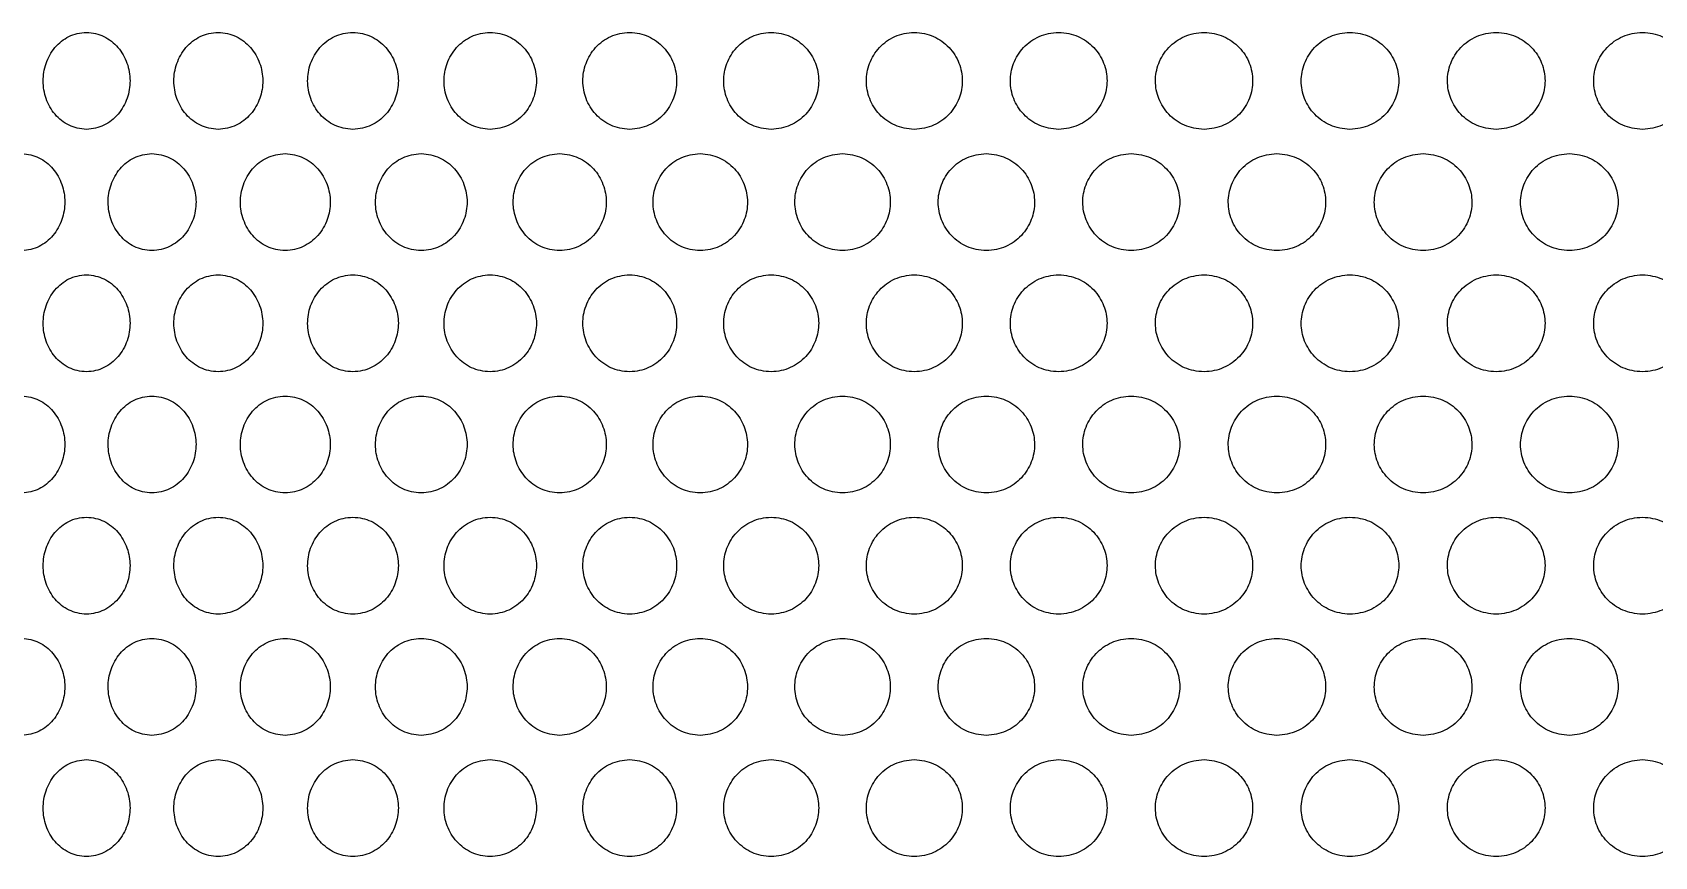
# Model space of a CAD drawing. Header units: millimetres. Extents: x 750 to 8479, y 2174 to 4333.
# Drawn here: x 1159 to 1292.8, y 2815.1 to 2883.1 of the extents above; entities that cross this region are included whole.
import ezdxf

# ---------------------------------------------------------------- set-up
doc = ezdxf.new("R2010")
doc.units = ezdxf.units.MM
doc.header["$LTSCALE"] = 153.67
doc.layers.add('02___PRT_ALL_AXES', color=7, linetype='CONTINUOUS')

msp = doc.modelspace()

# ---------------------------------------------------------------- linework, layer by layer
at = {"layer": '02___PRT_ALL_AXES', "color": 0, "linetype": 'Continuous'}
for points in [[(1163.46178, 2875.06591), (1162.93247, 2875.08775), (1161.98778, 2875.29974), (1160.80363, 2876.24269), (1160.06016, 2877.58256), (1159.81566, 2879.04925), (1160.05029, 2880.52312), (1160.79221, 2881.87762), (1161.98246, 2882.83075), (1162.93034, 2883.04428), (1163.46178, 2883.06591)], [(1163.46178, 2883.06591), (1163.99109, 2883.04407), (1164.93948, 2882.83209), (1166.13554, 2881.88914), (1166.89009, 2880.54927), (1167.13879, 2879.08257), (1166.90012, 2877.60871), (1166.14709, 2876.25421), (1164.94482, 2875.30107), (1163.99322, 2875.08754), (1163.46178, 2875.06591)], [(1174.32986, 2875.06591), (1173.78809, 2875.08775), (1172.82093, 2875.29974), (1171.6082, 2876.24269), (1170.84657, 2877.58256), (1170.59606, 2879.04925), (1170.83646, 2880.52312), (1171.59651, 2881.87762), (1172.81549, 2882.83075), (1173.78591, 2883.04428), (1174.32986, 2883.06591)], [(1174.32986, 2883.06591), (1174.87162, 2883.04407), (1175.84212, 2882.83209), (1177.06563, 2881.88914), (1177.83728, 2880.54927), (1178.09159, 2879.08257), (1177.84754, 2877.60871), (1177.07745, 2876.25421), (1175.84759, 2875.30107), (1174.8738, 2875.08754), (1174.32986, 2875.06591)], [(1185.438, 2875.06591), (1184.88503, 2875.08775), (1183.89767, 2875.29974), (1182.65918, 2876.24269), (1181.88116, 2877.58256), (1181.62523, 2879.04925), (1181.87083, 2880.52312), (1182.64723, 2881.87762), (1183.89211, 2882.83075), (1184.8828, 2883.04428), (1185.438, 2883.06591)], [(1185.438, 2883.06591), (1185.99096, 2883.04407), (1186.98131, 2882.83209), (1188.22941, 2881.88914), (1189.01637, 2880.54927), (1189.27569, 2879.08257), (1189.02683, 2877.60871), (1188.24147, 2876.25421), (1186.98688, 2875.30107), (1185.99319, 2875.08754), (1185.438, 2875.06591)], [(1196.76033, 2875.06591), (1196.19745, 2875.08775), (1195.19219, 2875.29974), (1193.93082, 2876.24269), (1193.13823, 2877.58256), (1192.87747, 2879.04925), (1193.12771, 2880.52312), (1193.91865, 2881.87762), (1195.18653, 2882.83075), (1196.19519, 2883.04428), (1196.76033, 2883.06591)], [(1196.76033, 2883.06591), (1197.32321, 2883.04407), (1198.33109, 2882.83209), (1199.60089, 2881.88914), (1200.40133, 2880.54927), (1200.66506, 2879.08257), (1200.41196, 2877.60871), (1199.61315, 2876.25421), (1198.33677, 2875.30107), (1197.32547, 2875.08754), (1196.76033, 2875.06591)], [(1208.2705, 2875.06591), (1207.69902, 2875.08775), (1206.67818, 2875.29974), (1205.39688, 2876.24269), (1204.59156, 2877.58256), (1204.32658, 2879.04925), (1204.58087, 2880.52312), (1205.38452, 2881.87762), (1206.67244, 2882.83075), (1207.69672, 2883.04428), (1208.2705, 2883.06591)], [(1208.2705, 2883.06591), (1208.84197, 2883.04407), (1209.86505, 2882.83209), (1211.15358, 2881.88914), (1211.96563, 2880.54927), (1212.23315, 2879.08257), (1211.97642, 2877.60871), (1211.16602, 2876.25421), (1209.87081, 2875.30107), (1208.84427, 2875.08754), (1208.2705, 2875.06591)], [(1219.94168, 2875.06591), (1219.36294, 2875.08775), (1218.32891, 2875.29974), (1217.03066, 2876.24269), (1216.21448, 2877.58256), (1215.9459, 2879.04925), (1216.20364, 2880.52312), (1217.01813, 2881.87762), (1218.32309, 2882.83075), (1219.36061, 2883.04428), (1219.94168, 2883.06591)], [(1219.94168, 2883.06591), (1220.52043, 2883.04407), (1221.55631, 2882.83209), (1222.86058, 2881.88914), (1223.68235, 2880.54927), (1223.95304, 2879.08257), (1223.69326, 2877.60871), (1222.87317, 2876.25421), (1221.56215, 2875.30107), (1220.52276, 2875.08754), (1219.94168, 2875.06591)], [(1231.74671, 2875.06591), (1231.16204, 2875.08775), (1230.11724, 2875.29974), (1228.80505, 2876.24269), (1227.97992, 2877.58256), (1227.70837, 2879.04925), (1227.96897, 2880.52312), (1228.79239, 2881.87762), (1230.11136, 2882.83075), (1231.15969, 2883.04428), (1231.74671, 2883.06591)], [(1231.74671, 2883.06591), (1232.33138, 2883.04407), (1233.37766, 2882.83209), (1234.69462, 2881.88914), (1235.52419, 2880.54927), (1235.79743, 2879.08257), (1235.53521, 2877.60871), (1234.70734, 2876.25421), (1233.38355, 2875.30107), (1232.33373, 2875.08754), (1231.74671, 2875.06591)], [(1243.65809, 2875.06591), (1243.06886, 2875.08775), (1242.01571, 2875.29974), (1240.69265, 2876.24269), (1239.86049, 2877.58256), (1239.58659, 2879.04925), (1239.84944, 2880.52312), (1240.67988, 2881.87762), (1242.00978, 2882.83075), (1243.06649, 2883.04428), (1243.65809, 2883.06591)], [(1243.65809, 2883.06591), (1244.24731, 2883.04407), (1245.30156, 2882.83209), (1246.62815, 2881.88914), (1247.46359, 2880.54927), (1247.73874, 2879.08257), (1247.47469, 2877.60871), (1246.64096, 2876.25421), (1245.3075, 2875.30107), (1244.24969, 2875.08754), (1243.65809, 2875.06591)], [(1255.64807, 2875.06591), (1255.05566, 2875.08775), (1253.99661, 2875.29974), (1252.66576, 2876.24269), (1251.8285, 2877.58256), (1251.5529, 2879.04925), (1251.81738, 2880.52312), (1252.65291, 2881.87762), (1253.99065, 2882.83075), (1255.05327, 2883.04428), (1255.64807, 2883.06591)], [(1255.64807, 2883.06591), (1256.24049, 2883.04407), (1257.30024, 2882.83209), (1258.63337, 2881.88914), (1259.47274, 2880.54927), (1259.74915, 2879.08257), (1259.48389, 2877.60871), (1258.64624, 2876.25421), (1257.3062, 2875.30107), (1256.24287, 2875.08754), (1255.64807, 2875.06591)], [(1267.68874, 2875.06591), (1267.09452, 2875.08775), (1266.03205, 2875.29974), (1264.6965, 2876.24269), (1263.8561, 2877.58256), (1263.57943, 2879.04925), (1263.84494, 2880.52312), (1264.68361, 2881.87762), (1266.02606, 2882.83075), (1267.09213, 2883.04428), (1267.68874, 2883.06591)], [(1267.68874, 2883.06591), (1268.28296, 2883.04407), (1269.34575, 2882.83209), (1270.68232, 2881.88914), (1271.52366, 2880.54927), (1271.80069, 2879.08257), (1271.53484, 2877.60871), (1270.69522, 2876.25421), (1269.35174, 2875.30107), (1268.28536, 2875.08754), (1267.68874, 2875.06591)], [(1279.75206, 2875.06591), (1279.15741, 2875.08775), (1278.09398, 2875.29974), (1276.75685, 2876.24269), (1275.91527, 2877.58256), (1275.63818, 2879.04925), (1275.90409, 2880.52312), (1276.74394, 2881.87762), (1278.088, 2882.83075), (1279.15502, 2883.04428), (1279.75206, 2883.06591)], [(1279.75206, 2883.06591), (1280.3467, 2883.04407), (1281.41005, 2882.83209), (1282.74694, 2881.88914), (1283.5883, 2880.54927), (1283.8653, 2879.08257), (1283.59947, 2877.60871), (1282.75984, 2876.25421), (1281.41604, 2875.30107), (1280.3491, 2875.08754), (1279.75206, 2875.06591)], [(1291.80992, 2875.06591), (1291.21623, 2875.08775), (1290.15433, 2875.29974), (1288.81873, 2876.24269), (1287.97792, 2877.58256), (1287.70106, 2879.04925), (1287.96675, 2880.52312), (1288.80584, 2881.87762), (1290.14835, 2882.83075), (1291.21385, 2883.04428), (1291.80992, 2883.06591)], [(1291.80992, 2883.06591), (1292.40361, 2883.04407), (1293.46504, 2882.83209), (1294.79914, 2881.88914), (1295.63855, 2880.54927), (1295.91488, 2879.08257), (1295.6497, 2877.60871), (1294.81201, 2876.25421), (1293.47102, 2875.30107), (1292.40599, 2875.08754), (1291.80992, 2875.06591)], [(1158.1257, 2873.06591), (1158.64831, 2873.04407), (1159.58482, 2872.83209), (1160.76611, 2871.88914), (1161.51144, 2870.54927), (1161.75713, 2869.08257), (1161.52135, 2867.60871), (1160.77752, 2866.25421), (1159.5901, 2865.30107), (1158.65042, 2865.08754), (1158.1257, 2865.06591)], [(1168.86421, 2865.06591), (1168.32852, 2865.08775), (1167.37232, 2865.29974), (1166.17353, 2866.24269), (1165.42076, 2867.58256), (1165.17318, 2869.04925), (1165.41077, 2870.52312), (1166.16197, 2871.87762), (1167.36693, 2872.83075), (1168.32637, 2873.04428), (1168.86421, 2873.06591)], [(1168.86421, 2873.06591), (1169.39991, 2873.04407), (1170.35963, 2872.83209), (1171.56977, 2871.88914), (1172.33309, 2870.54927), (1172.58467, 2869.08257), (1172.34324, 2867.60871), (1171.58146, 2866.25421), (1170.36504, 2865.30107), (1169.40206, 2865.08754), (1168.86421, 2865.06591)], [(1179.85552, 2865.06591), (1179.308, 2865.08775), (1178.33045, 2865.29974), (1177.10448, 2866.24269), (1176.33443, 2867.58256), (1176.08114, 2869.04925), (1176.32421, 2870.52312), (1177.09266, 2871.87762), (1178.32495, 2872.83075), (1179.30579, 2873.04428), (1179.85552, 2873.06591)], [(1179.85552, 2873.06591), (1180.40305, 2873.04407), (1181.38375, 2872.83209), (1182.61992, 2871.88914), (1183.39946, 2870.54927), (1183.65634, 2869.08257), (1183.40981, 2867.60871), (1182.63186, 2866.25421), (1181.38928, 2865.30107), (1180.40525, 2865.08754), (1179.85552, 2865.06591)], [(1191.07403, 2865.06591), (1190.51594, 2865.08775), (1189.51934, 2865.29974), (1188.26904, 2866.24269), (1187.48351, 2867.58256), (1187.22509, 2869.04925), (1187.47308, 2870.52312), (1188.25698, 2871.87762), (1189.51373, 2872.83075), (1190.5137, 2873.04428), (1191.07403, 2873.06591)], [(1191.07403, 2873.06591), (1191.63211, 2873.04407), (1192.63151, 2872.83209), (1193.89083, 2871.88914), (1194.68476, 2870.54927), (1194.94636, 2869.08257), (1194.69531, 2867.60871), (1193.90299, 2866.25421), (1192.63714, 2865.30107), (1191.63436, 2865.08754), (1191.07403, 2865.06591)], [(1202.4936, 2865.06591), (1201.92626, 2865.08775), (1200.91291, 2865.29974), (1199.64121, 2866.24269), (1198.84202, 2867.58256), (1198.57907, 2869.04925), (1198.83141, 2870.52312), (1199.62894, 2871.87762), (1200.90721, 2872.83075), (1201.92398, 2873.04428), (1202.4936, 2873.06591)], [(1202.4936, 2873.06591), (1203.06094, 2873.04407), (1204.07672, 2872.83209), (1205.35626, 2871.88914), (1206.16273, 2870.54927), (1206.42844, 2869.08257), (1206.17345, 2867.60871), (1205.36861, 2866.25421), (1204.08244, 2865.30107), (1203.06323, 2865.08754), (1202.4936, 2865.06591)], [(1214.08765, 2865.06591), (1213.51237, 2865.08775), (1212.48465, 2865.29974), (1211.19449, 2866.24269), (1210.3835, 2867.58256), (1210.11665, 2869.04925), (1210.37274, 2870.52312), (1211.18204, 2871.87762), (1212.47886, 2872.83075), (1213.51006, 2873.04428), (1214.08765, 2873.06591)], [(1214.08765, 2873.06591), (1214.66293, 2873.04407), (1215.69271, 2872.83209), (1216.98949, 2871.88914), (1217.80663, 2870.54927), (1218.07582, 2869.08257), (1217.81749, 2867.60871), (1217.00201, 2866.25421), (1215.69851, 2865.30107), (1214.66525, 2865.08754), (1214.08765, 2865.06591)], [(1225.82918, 2865.06591), (1225.2473, 2865.08775), (1224.20759, 2865.29974), (1222.90198, 2866.24269), (1222.08109, 2867.58256), (1221.81095, 2869.04925), (1222.07019, 2870.52312), (1222.88939, 2871.87762), (1224.20173, 2872.83075), (1225.24496, 2873.04428), (1225.82918, 2873.06591)], [(1225.82918, 2873.06591), (1226.41105, 2873.04407), (1227.45244, 2872.83209), (1228.76344, 2871.88914), (1229.58935, 2870.54927), (1229.86139, 2869.08257), (1229.60032, 2867.60871), (1228.7761, 2866.25421), (1227.45831, 2865.30107), (1226.4134, 2865.08754), (1225.82918, 2865.06591)], [(1237.69083, 2865.06591), (1237.10372, 2865.08775), (1236.05443, 2865.29974), (1234.73642, 2866.24269), (1233.90754, 2867.58256), (1233.63473, 2869.04925), (1233.89653, 2870.52312), (1234.72371, 2871.87762), (1236.04853, 2872.83075), (1237.10135, 2873.04428), (1237.69083, 2873.06591)], [(1237.69083, 2873.06591), (1238.27795, 2873.04407), (1239.32852, 2872.83209), (1240.65068, 2871.88914), (1241.48343, 2870.54927), (1241.7577, 2869.08257), (1241.4945, 2867.60871), (1240.66345, 2866.25421), (1239.33444, 2865.30107), (1238.28031, 2865.08754), (1237.69083, 2865.06591)], [(1249.645, 2865.06591), (1249.054, 2865.08775), (1247.9976, 2865.29974), (1246.67025, 2866.24269), (1245.8353, 2867.58256), (1245.56047, 2869.04925), (1245.82421, 2870.52312), (1246.65744, 2871.87762), (1247.99165, 2872.83075), (1249.05162, 2873.04428), (1249.645, 2873.06591)], [(1249.645, 2873.06591), (1250.23599, 2873.04407), (1251.29329, 2872.83209), (1252.62354, 2871.88914), (1253.46119, 2870.54927), (1253.73705, 2869.08257), (1253.47232, 2867.60871), (1252.63638, 2866.25421), (1251.29925, 2865.30107), (1250.23837, 2865.08754), (1249.645, 2865.06591)], [(1261.66382, 2865.06591), (1261.07033, 2865.08775), (1260.00926, 2865.29974), (1258.67567, 2866.24269), (1257.8366, 2867.58256), (1257.56038, 2869.04925), (1257.82546, 2870.52312), (1258.6628, 2871.87762), (1260.00329, 2872.83075), (1261.06794, 2873.04428), (1261.66382, 2873.06591)], [(1261.66382, 2873.06591), (1262.25731, 2873.04407), (1263.31889, 2872.83209), (1264.65413, 2871.88914), (1265.49473, 2870.54927), (1265.77153, 2869.08257), (1265.5059, 2867.60871), (1264.66702, 2866.25421), (1263.32487, 2865.30107), (1262.2597, 2865.08754), (1261.66382, 2865.06591)], [(1273.71932, 2865.06591), (1273.12472, 2865.08775), (1272.06146, 2865.29974), (1270.72473, 2866.24269), (1269.88349, 2867.58256), (1269.60653, 2869.04925), (1269.87232, 2870.52312), (1270.71183, 2871.87762), (1272.05547, 2872.83075), (1273.12232, 2873.04428), (1273.71932, 2873.06591)], [(1273.71932, 2873.06591), (1274.31393, 2873.04407), (1275.37731, 2872.83209), (1276.71443, 2871.88914), (1277.55602, 2870.54927), (1277.83312, 2869.08257), (1277.5672, 2867.60871), (1276.72733, 2866.25421), (1275.3833, 2865.30107), (1274.31632, 2865.08754), (1273.71932, 2865.06591)], [(1285.78343, 2865.06591), (1285.18909, 2865.08775), (1284.12611, 2865.29974), (1282.78936, 2866.24269), (1281.94791, 2867.58256), (1281.67086, 2869.04925), (1281.93674, 2870.52312), (1282.77645, 2871.87762), (1284.12013, 2872.83075), (1285.1867, 2873.04428), (1285.78343, 2873.06591)], [(1285.78343, 2873.06591), (1286.37776, 2873.04407), (1287.44047, 2872.83209), (1288.77635, 2871.88914), (1289.61698, 2870.54927), (1289.89373, 2869.08257), (1289.62814, 2867.60871), (1288.78924, 2866.25421), (1287.44645, 2865.30107), (1286.38016, 2865.08754), (1285.78343, 2865.06591)], [(1163.46178, 2855.06591), (1162.93247, 2855.08775), (1161.98778, 2855.29974), (1160.80363, 2856.24269), (1160.06016, 2857.58256), (1159.81566, 2859.04925), (1160.05029, 2860.52312), (1160.79221, 2861.87762), (1161.98246, 2862.83075), (1162.93034, 2863.04428), (1163.46178, 2863.06591)], [(1163.46178, 2863.06591), (1163.99109, 2863.04407), (1164.93948, 2862.83209), (1166.13554, 2861.88914), (1166.89009, 2860.54927), (1167.13879, 2859.08257), (1166.90012, 2857.60871), (1166.14709, 2856.25421), (1164.94482, 2855.30107), (1163.99322, 2855.08754), (1163.46178, 2855.06591)], [(1174.32986, 2855.06591), (1173.78809, 2855.08775), (1172.82093, 2855.29974), (1171.6082, 2856.24269), (1170.84657, 2857.58256), (1170.59606, 2859.04925), (1170.83646, 2860.52312), (1171.59651, 2861.87762), (1172.81549, 2862.83075), (1173.78591, 2863.04428), (1174.32986, 2863.06591)], [(1174.32986, 2863.06591), (1174.87162, 2863.04407), (1175.84212, 2862.83209), (1177.06563, 2861.88914), (1177.83728, 2860.54927), (1178.09159, 2859.08257), (1177.84754, 2857.60871), (1177.07745, 2856.25421), (1175.84759, 2855.30107), (1174.8738, 2855.08754), (1174.32986, 2855.06591)], [(1185.438, 2855.06591), (1184.88503, 2855.08775), (1183.89767, 2855.29974), (1182.65918, 2856.24269), (1181.88116, 2857.58256), (1181.62523, 2859.04925), (1181.87083, 2860.52312), (1182.64723, 2861.87762), (1183.89211, 2862.83075), (1184.8828, 2863.04428), (1185.438, 2863.06591)], [(1185.438, 2863.06591), (1185.99096, 2863.04407), (1186.98131, 2862.83209), (1188.22941, 2861.88914), (1189.01637, 2860.54927), (1189.27569, 2859.08257), (1189.02683, 2857.60871), (1188.24147, 2856.25421), (1186.98688, 2855.30107), (1185.99319, 2855.08754), (1185.438, 2855.06591)], [(1196.76033, 2855.06591), (1196.19745, 2855.08775), (1195.19219, 2855.29974), (1193.93082, 2856.24269), (1193.13823, 2857.58256), (1192.87747, 2859.04925), (1193.12771, 2860.52312), (1193.91865, 2861.87762), (1195.18653, 2862.83075), (1196.19519, 2863.04428), (1196.76033, 2863.06591)], [(1196.76033, 2863.06591), (1197.32321, 2863.04407), (1198.33109, 2862.83209), (1199.60089, 2861.88914), (1200.40133, 2860.54927), (1200.66506, 2859.08257), (1200.41196, 2857.60871), (1199.61315, 2856.25421), (1198.33677, 2855.30107), (1197.32547, 2855.08754), (1196.76033, 2855.06591)], [(1208.2705, 2855.06591), (1207.69902, 2855.08775), (1206.67818, 2855.29974), (1205.39688, 2856.24269), (1204.59156, 2857.58256), (1204.32658, 2859.04925), (1204.58087, 2860.52312), (1205.38452, 2861.87762), (1206.67244, 2862.83075), (1207.69672, 2863.04428), (1208.2705, 2863.06591)], [(1208.2705, 2863.06591), (1208.84197, 2863.04407), (1209.86505, 2862.83209), (1211.15358, 2861.88914), (1211.96563, 2860.54927), (1212.23315, 2859.08257), (1211.97642, 2857.60871), (1211.16602, 2856.25421), (1209.87081, 2855.30107), (1208.84427, 2855.08754), (1208.2705, 2855.06591)], [(1219.94168, 2855.06591), (1219.36294, 2855.08775), (1218.32891, 2855.29974), (1217.03066, 2856.24269), (1216.21448, 2857.58256), (1215.9459, 2859.04925), (1216.20364, 2860.52312), (1217.01813, 2861.87762), (1218.32309, 2862.83075), (1219.36061, 2863.04428), (1219.94168, 2863.06591)], [(1219.94168, 2863.06591), (1220.52043, 2863.04407), (1221.55631, 2862.83209), (1222.86058, 2861.88914), (1223.68235, 2860.54927), (1223.95304, 2859.08257), (1223.69326, 2857.60871), (1222.87317, 2856.25421), (1221.56215, 2855.30107), (1220.52276, 2855.08754), (1219.94168, 2855.06591)], [(1231.74671, 2855.06591), (1231.16204, 2855.08775), (1230.11724, 2855.29974), (1228.80505, 2856.24269), (1227.97992, 2857.58256), (1227.70837, 2859.04925), (1227.96897, 2860.52312), (1228.79239, 2861.87762), (1230.11136, 2862.83075), (1231.15969, 2863.04428), (1231.74671, 2863.06591)], [(1231.74671, 2863.06591), (1232.33138, 2863.04407), (1233.37766, 2862.83209), (1234.69462, 2861.88914), (1235.52419, 2860.54927), (1235.79743, 2859.08257), (1235.53521, 2857.60871), (1234.70734, 2856.25421), (1233.38355, 2855.30107), (1232.33373, 2855.08754), (1231.74671, 2855.06591)], [(1243.65809, 2855.06591), (1243.06886, 2855.08775), (1242.01571, 2855.29974), (1240.69265, 2856.24269), (1239.86049, 2857.58256), (1239.58659, 2859.04925), (1239.84944, 2860.52312), (1240.67988, 2861.87762), (1242.00978, 2862.83075), (1243.06649, 2863.04428), (1243.65809, 2863.06591)], [(1243.65809, 2863.06591), (1244.24731, 2863.04407), (1245.30156, 2862.83209), (1246.62815, 2861.88914), (1247.46359, 2860.54927), (1247.73874, 2859.08257), (1247.47469, 2857.60871), (1246.64096, 2856.25421), (1245.3075, 2855.30107), (1244.24969, 2855.08754), (1243.65809, 2855.06591)], [(1255.64807, 2855.06591), (1255.05566, 2855.08775), (1253.99661, 2855.29974), (1252.66576, 2856.24269), (1251.8285, 2857.58256), (1251.5529, 2859.04925), (1251.81738, 2860.52312), (1252.65291, 2861.87762), (1253.99065, 2862.83075), (1255.05327, 2863.04428), (1255.64807, 2863.06591)], [(1255.64807, 2863.06591), (1256.24049, 2863.04407), (1257.30024, 2862.83209), (1258.63337, 2861.88914), (1259.47274, 2860.54927), (1259.74915, 2859.08257), (1259.48389, 2857.60871), (1258.64624, 2856.25421), (1257.3062, 2855.30107), (1256.24287, 2855.08754), (1255.64807, 2855.06591)], [(1267.68874, 2855.06591), (1267.09452, 2855.08775), (1266.03205, 2855.29974), (1264.6965, 2856.24269), (1263.8561, 2857.58256), (1263.57943, 2859.04925), (1263.84494, 2860.52312), (1264.68361, 2861.87762), (1266.02606, 2862.83075), (1267.09213, 2863.04428), (1267.68874, 2863.06591)], [(1267.68874, 2863.06591), (1268.28296, 2863.04407), (1269.34575, 2862.83209), (1270.68232, 2861.88914), (1271.52366, 2860.54927), (1271.80069, 2859.08257), (1271.53484, 2857.60871), (1270.69522, 2856.25421), (1269.35174, 2855.30107), (1268.28536, 2855.08754), (1267.68874, 2855.06591)], [(1279.75206, 2855.06591), (1279.15741, 2855.08775), (1278.09398, 2855.29974), (1276.75685, 2856.24269), (1275.91527, 2857.58256), (1275.63818, 2859.04925), (1275.90409, 2860.52312), (1276.74394, 2861.87762), (1278.088, 2862.83075), (1279.15502, 2863.04428), (1279.75206, 2863.06591)], [(1279.75206, 2863.06591), (1280.3467, 2863.04407), (1281.41005, 2862.83209), (1282.74694, 2861.88914), (1283.5883, 2860.54927), (1283.8653, 2859.08257), (1283.59947, 2857.60871), (1282.75984, 2856.25421), (1281.41604, 2855.30107), (1280.3491, 2855.08754), (1279.75206, 2855.06591)], [(1291.80992, 2855.06591), (1291.21623, 2855.08775), (1290.15433, 2855.29974), (1288.81873, 2856.24269), (1287.97792, 2857.58256), (1287.70106, 2859.04925), (1287.96675, 2860.52312), (1288.80584, 2861.87762), (1290.14835, 2862.83075), (1291.21385, 2863.04428), (1291.80992, 2863.06591)], [(1291.80992, 2863.06591), (1292.40361, 2863.04407), (1293.46504, 2862.83209), (1294.79914, 2861.88914), (1295.63855, 2860.54927), (1295.91488, 2859.08257), (1295.6497, 2857.60871), (1294.81201, 2856.25421), (1293.47102, 2855.30107), (1292.40599, 2855.08754), (1291.80992, 2855.06591)], [(1158.1257, 2853.06591), (1158.64831, 2853.04407), (1159.58482, 2852.83209), (1160.76611, 2851.88914), (1161.51144, 2850.54927), (1161.75713, 2849.08257), (1161.52135, 2847.60871), (1160.77752, 2846.25421), (1159.5901, 2845.30107), (1158.65042, 2845.08754), (1158.1257, 2845.06591)], [(1168.86421, 2845.06591), (1168.32852, 2845.08775), (1167.37232, 2845.29974), (1166.17353, 2846.24269), (1165.42076, 2847.58256), (1165.17318, 2849.04925), (1165.41077, 2850.52312), (1166.16197, 2851.87762), (1167.36693, 2852.83075), (1168.32637, 2853.04428), (1168.86421, 2853.06591)], [(1168.86421, 2853.06591), (1169.39991, 2853.04407), (1170.35963, 2852.83209), (1171.56977, 2851.88914), (1172.33309, 2850.54927), (1172.58467, 2849.08257), (1172.34324, 2847.60871), (1171.58146, 2846.25421), (1170.36504, 2845.30107), (1169.40206, 2845.08754), (1168.86421, 2845.06591)], [(1179.85552, 2845.06591), (1179.308, 2845.08775), (1178.33045, 2845.29974), (1177.10448, 2846.24269), (1176.33443, 2847.58256), (1176.08114, 2849.04925), (1176.32421, 2850.52312), (1177.09266, 2851.87762), (1178.32495, 2852.83075), (1179.30579, 2853.04428), (1179.85552, 2853.06591)], [(1179.85552, 2853.06591), (1180.40305, 2853.04407), (1181.38375, 2852.83209), (1182.61992, 2851.88914), (1183.39946, 2850.54927), (1183.65634, 2849.08257), (1183.40981, 2847.60871), (1182.63186, 2846.25421), (1181.38928, 2845.30107), (1180.40525, 2845.08754), (1179.85552, 2845.06591)], [(1191.07403, 2845.06591), (1190.51594, 2845.08775), (1189.51934, 2845.29974), (1188.26904, 2846.24269), (1187.48351, 2847.58256), (1187.22509, 2849.04925), (1187.47308, 2850.52312), (1188.25698, 2851.87762), (1189.51373, 2852.83075), (1190.5137, 2853.04428), (1191.07403, 2853.06591)], [(1191.07403, 2853.06591), (1191.63211, 2853.04407), (1192.63151, 2852.83209), (1193.89083, 2851.88914), (1194.68476, 2850.54927), (1194.94636, 2849.08257), (1194.69531, 2847.60871), (1193.90299, 2846.25421), (1192.63714, 2845.30107), (1191.63436, 2845.08754), (1191.07403, 2845.06591)], [(1202.4936, 2845.06591), (1201.92626, 2845.08775), (1200.91291, 2845.29974), (1199.64121, 2846.24269), (1198.84202, 2847.58256), (1198.57907, 2849.04925), (1198.83141, 2850.52312), (1199.62894, 2851.87762), (1200.90721, 2852.83075), (1201.92398, 2853.04428), (1202.4936, 2853.06591)], [(1202.4936, 2853.06591), (1203.06094, 2853.04407), (1204.07672, 2852.83209), (1205.35626, 2851.88914), (1206.16273, 2850.54927), (1206.42844, 2849.08257), (1206.17345, 2847.60871), (1205.36861, 2846.25421), (1204.08244, 2845.30107), (1203.06323, 2845.08754), (1202.4936, 2845.06591)], [(1214.08765, 2845.06591), (1213.51237, 2845.08775), (1212.48465, 2845.29974), (1211.19449, 2846.24269), (1210.3835, 2847.58256), (1210.11665, 2849.04925), (1210.37274, 2850.52312), (1211.18204, 2851.87762), (1212.47886, 2852.83075), (1213.51006, 2853.04428), (1214.08765, 2853.06591)], [(1214.08765, 2853.06591), (1214.66293, 2853.04407), (1215.69271, 2852.83209), (1216.98949, 2851.88914), (1217.80663, 2850.54927), (1218.07582, 2849.08257), (1217.81749, 2847.60871), (1217.00201, 2846.25421), (1215.69851, 2845.30107), (1214.66525, 2845.08754), (1214.08765, 2845.06591)], [(1225.82918, 2845.06591), (1225.2473, 2845.08775), (1224.20759, 2845.29974), (1222.90198, 2846.24269), (1222.08109, 2847.58256), (1221.81095, 2849.04925), (1222.07019, 2850.52312), (1222.88939, 2851.87762), (1224.20173, 2852.83075), (1225.24496, 2853.04428), (1225.82918, 2853.06591)], [(1225.82918, 2853.06591), (1226.41105, 2853.04407), (1227.45244, 2852.83209), (1228.76344, 2851.88914), (1229.58935, 2850.54927), (1229.86139, 2849.08257), (1229.60032, 2847.60871), (1228.7761, 2846.25421), (1227.45831, 2845.30107), (1226.4134, 2845.08754), (1225.82918, 2845.06591)], [(1237.69083, 2845.06591), (1237.10372, 2845.08775), (1236.05443, 2845.29974), (1234.73642, 2846.24269), (1233.90754, 2847.58256), (1233.63473, 2849.04925), (1233.89653, 2850.52312), (1234.72371, 2851.87762), (1236.04853, 2852.83075), (1237.10135, 2853.04428), (1237.69083, 2853.06591)], [(1237.69083, 2853.06591), (1238.27795, 2853.04407), (1239.32852, 2852.83209), (1240.65068, 2851.88914), (1241.48343, 2850.54927), (1241.7577, 2849.08257), (1241.4945, 2847.60871), (1240.66345, 2846.25421), (1239.33444, 2845.30107), (1238.28031, 2845.08754), (1237.69083, 2845.06591)], [(1249.645, 2845.06591), (1249.054, 2845.08775), (1247.9976, 2845.29974), (1246.67025, 2846.24269), (1245.8353, 2847.58256), (1245.56047, 2849.04925), (1245.82421, 2850.52312), (1246.65744, 2851.87762), (1247.99165, 2852.83075), (1249.05162, 2853.04428), (1249.645, 2853.06591)], [(1249.645, 2853.06591), (1250.23599, 2853.04407), (1251.29329, 2852.83209), (1252.62354, 2851.88914), (1253.46119, 2850.54927), (1253.73705, 2849.08257), (1253.47232, 2847.60871), (1252.63638, 2846.25421), (1251.29925, 2845.30107), (1250.23837, 2845.08754), (1249.645, 2845.06591)], [(1261.66382, 2845.06591), (1261.07033, 2845.08775), (1260.00926, 2845.29974), (1258.67567, 2846.24269), (1257.8366, 2847.58256), (1257.56038, 2849.04925), (1257.82546, 2850.52312), (1258.6628, 2851.87762), (1260.00329, 2852.83075), (1261.06794, 2853.04428), (1261.66382, 2853.06591)], [(1261.66382, 2853.06591), (1262.25731, 2853.04407), (1263.31889, 2852.83209), (1264.65413, 2851.88914), (1265.49473, 2850.54927), (1265.77153, 2849.08257), (1265.5059, 2847.60871), (1264.66702, 2846.25421), (1263.32487, 2845.30107), (1262.2597, 2845.08754), (1261.66382, 2845.06591)], [(1273.71932, 2845.06591), (1273.12472, 2845.08775), (1272.06146, 2845.29974), (1270.72473, 2846.24269), (1269.88349, 2847.58256), (1269.60653, 2849.04925), (1269.87232, 2850.52312), (1270.71183, 2851.87762), (1272.05547, 2852.83075), (1273.12232, 2853.04428), (1273.71932, 2853.06591)], [(1273.71932, 2853.06591), (1274.31393, 2853.04407), (1275.37731, 2852.83209), (1276.71443, 2851.88914), (1277.55602, 2850.54927), (1277.83312, 2849.08257), (1277.5672, 2847.60871), (1276.72733, 2846.25421), (1275.3833, 2845.30107), (1274.31632, 2845.08754), (1273.71932, 2845.06591)], [(1285.78343, 2845.06591), (1285.18909, 2845.08775), (1284.12611, 2845.29974), (1282.78936, 2846.24269), (1281.94791, 2847.58256), (1281.67086, 2849.04925), (1281.93674, 2850.52312), (1282.77645, 2851.87762), (1284.12013, 2852.83075), (1285.1867, 2853.04428), (1285.78343, 2853.06591)], [(1285.78343, 2853.06591), (1286.37776, 2853.04407), (1287.44047, 2852.83209), (1288.77635, 2851.88914), (1289.61698, 2850.54927), (1289.89373, 2849.08257), (1289.62814, 2847.60871), (1288.78924, 2846.25421), (1287.44645, 2845.30107), (1286.38016, 2845.08754), (1285.78343, 2845.06591)], [(1163.46178, 2835.06591), (1162.93247, 2835.08775), (1161.98778, 2835.29974), (1160.80363, 2836.24269), (1160.06016, 2837.58256), (1159.81566, 2839.04925), (1160.05029, 2840.52312), (1160.79221, 2841.87762), (1161.98246, 2842.83075), (1162.93034, 2843.04428), (1163.46178, 2843.06591)], [(1163.46178, 2843.06591), (1163.99109, 2843.04407), (1164.93948, 2842.83209), (1166.13554, 2841.88914), (1166.89009, 2840.54927), (1167.13879, 2839.08257), (1166.90012, 2837.60871), (1166.14709, 2836.25421), (1164.94482, 2835.30107), (1163.99322, 2835.08754), (1163.46178, 2835.06591)], [(1174.32986, 2835.06591), (1173.78809, 2835.08775), (1172.82093, 2835.29974), (1171.6082, 2836.24269), (1170.84657, 2837.58256), (1170.59606, 2839.04925), (1170.83646, 2840.52312), (1171.59651, 2841.87762), (1172.81549, 2842.83075), (1173.78591, 2843.04428), (1174.32986, 2843.06591)], [(1174.32986, 2843.06591), (1174.87162, 2843.04407), (1175.84212, 2842.83209), (1177.06563, 2841.88914), (1177.83728, 2840.54927), (1178.09159, 2839.08257), (1177.84754, 2837.60871), (1177.07745, 2836.25421), (1175.84759, 2835.30107), (1174.8738, 2835.08754), (1174.32986, 2835.06591)], [(1185.438, 2835.06591), (1184.88503, 2835.08775), (1183.89767, 2835.29974), (1182.65918, 2836.24269), (1181.88116, 2837.58256), (1181.62523, 2839.04925), (1181.87083, 2840.52312), (1182.64723, 2841.87762), (1183.89211, 2842.83075), (1184.8828, 2843.04428), (1185.438, 2843.06591)], [(1185.438, 2843.06591), (1185.99096, 2843.04407), (1186.98131, 2842.83209), (1188.22941, 2841.88914), (1189.01637, 2840.54927), (1189.27569, 2839.08257), (1189.02683, 2837.60871), (1188.24147, 2836.25421), (1186.98688, 2835.30107), (1185.99319, 2835.08754), (1185.438, 2835.06591)], [(1196.76033, 2835.06591), (1196.19745, 2835.08775), (1195.19219, 2835.29974), (1193.93082, 2836.24269), (1193.13823, 2837.58256), (1192.87747, 2839.04925), (1193.12771, 2840.52312), (1193.91865, 2841.87762), (1195.18653, 2842.83075), (1196.19519, 2843.04428), (1196.76033, 2843.06591)], [(1196.76033, 2843.06591), (1197.32321, 2843.04407), (1198.33109, 2842.83209), (1199.60089, 2841.88914), (1200.40133, 2840.54927), (1200.66506, 2839.08257), (1200.41196, 2837.60871), (1199.61315, 2836.25421), (1198.33677, 2835.30107), (1197.32547, 2835.08754), (1196.76033, 2835.06591)], [(1208.2705, 2835.06591), (1207.69902, 2835.08775), (1206.67818, 2835.29974), (1205.39688, 2836.24269), (1204.59156, 2837.58256), (1204.32658, 2839.04925), (1204.58087, 2840.52312), (1205.38452, 2841.87762), (1206.67244, 2842.83075), (1207.69672, 2843.04428), (1208.2705, 2843.06591)], [(1208.2705, 2843.06591), (1208.84197, 2843.04407), (1209.86505, 2842.83209), (1211.15358, 2841.88914), (1211.96563, 2840.54927), (1212.23315, 2839.08257), (1211.97642, 2837.60871), (1211.16602, 2836.25421), (1209.87081, 2835.30107), (1208.84427, 2835.08754), (1208.2705, 2835.06591)], [(1219.94168, 2835.06591), (1219.36294, 2835.08775), (1218.32891, 2835.29974), (1217.03066, 2836.24269), (1216.21448, 2837.58256), (1215.9459, 2839.04925), (1216.20364, 2840.52312), (1217.01813, 2841.87762), (1218.32309, 2842.83075), (1219.36061, 2843.04428), (1219.94168, 2843.06591)], [(1219.94168, 2843.06591), (1220.52043, 2843.04407), (1221.55631, 2842.83209), (1222.86058, 2841.88914), (1223.68235, 2840.54927), (1223.95304, 2839.08257), (1223.69326, 2837.60871), (1222.87317, 2836.25421), (1221.56215, 2835.30107), (1220.52276, 2835.08754), (1219.94168, 2835.06591)], [(1231.74671, 2835.06591), (1231.16204, 2835.08775), (1230.11724, 2835.29974), (1228.80505, 2836.24269), (1227.97992, 2837.58256), (1227.70837, 2839.04925), (1227.96897, 2840.52312), (1228.79239, 2841.87762), (1230.11136, 2842.83075), (1231.15969, 2843.04428), (1231.74671, 2843.06591)], [(1231.74671, 2843.06591), (1232.33138, 2843.04407), (1233.37766, 2842.83209), (1234.69462, 2841.88914), (1235.52419, 2840.54927), (1235.79743, 2839.08257), (1235.53521, 2837.60871), (1234.70734, 2836.25421), (1233.38355, 2835.30107), (1232.33373, 2835.08754), (1231.74671, 2835.06591)], [(1243.65809, 2835.06591), (1243.06886, 2835.08775), (1242.01571, 2835.29974), (1240.69265, 2836.24269), (1239.86049, 2837.58256), (1239.58659, 2839.04925), (1239.84944, 2840.52312), (1240.67988, 2841.87762), (1242.00978, 2842.83075), (1243.06649, 2843.04428), (1243.65809, 2843.06591)], [(1243.65809, 2843.06591), (1244.24731, 2843.04407), (1245.30156, 2842.83209), (1246.62815, 2841.88914), (1247.46359, 2840.54927), (1247.73874, 2839.08257), (1247.47469, 2837.60871), (1246.64096, 2836.25421), (1245.3075, 2835.30107), (1244.24969, 2835.08754), (1243.65809, 2835.06591)], [(1255.64807, 2835.06591), (1255.05566, 2835.08775), (1253.99661, 2835.29974), (1252.66576, 2836.24269), (1251.8285, 2837.58256), (1251.5529, 2839.04925), (1251.81738, 2840.52312), (1252.65291, 2841.87762), (1253.99065, 2842.83075), (1255.05327, 2843.04428), (1255.64807, 2843.06591)], [(1255.64807, 2843.06591), (1256.24049, 2843.04407), (1257.30024, 2842.83209), (1258.63337, 2841.88914), (1259.47274, 2840.54927), (1259.74915, 2839.08257), (1259.48389, 2837.60871), (1258.64624, 2836.25421), (1257.3062, 2835.30107), (1256.24287, 2835.08754), (1255.64807, 2835.06591)], [(1267.68874, 2835.06591), (1267.09452, 2835.08775), (1266.03205, 2835.29974), (1264.6965, 2836.24269), (1263.8561, 2837.58256), (1263.57943, 2839.04925), (1263.84494, 2840.52312), (1264.68361, 2841.87762), (1266.02606, 2842.83075), (1267.09213, 2843.04428), (1267.68874, 2843.06591)], [(1267.68874, 2843.06591), (1268.28296, 2843.04407), (1269.34575, 2842.83209), (1270.68232, 2841.88914), (1271.52366, 2840.54927), (1271.80069, 2839.08257), (1271.53484, 2837.60871), (1270.69522, 2836.25421), (1269.35174, 2835.30107), (1268.28536, 2835.08754), (1267.68874, 2835.06591)], [(1279.75206, 2835.06591), (1279.15741, 2835.08775), (1278.09398, 2835.29974), (1276.75685, 2836.24269), (1275.91527, 2837.58256), (1275.63818, 2839.04925), (1275.90409, 2840.52312), (1276.74394, 2841.87762), (1278.088, 2842.83075), (1279.15502, 2843.04428), (1279.75206, 2843.06591)], [(1279.75206, 2843.06591), (1280.3467, 2843.04407), (1281.41005, 2842.83209), (1282.74694, 2841.88914), (1283.5883, 2840.54927), (1283.8653, 2839.08257), (1283.59947, 2837.60871), (1282.75984, 2836.25421), (1281.41604, 2835.30107), (1280.3491, 2835.08754), (1279.75206, 2835.06591)], [(1291.80992, 2835.06591), (1291.21623, 2835.08775), (1290.15433, 2835.29974), (1288.81873, 2836.24269), (1287.97792, 2837.58256), (1287.70106, 2839.04925), (1287.96675, 2840.52312), (1288.80584, 2841.87762), (1290.14835, 2842.83075), (1291.21385, 2843.04428), (1291.80992, 2843.06591)], [(1291.80992, 2843.06591), (1292.40361, 2843.04407), (1293.46504, 2842.83209), (1294.79914, 2841.88914), (1295.63855, 2840.54927), (1295.91488, 2839.08257), (1295.6497, 2837.60871), (1294.81201, 2836.25421), (1293.47102, 2835.30107), (1292.40599, 2835.08754), (1291.80992, 2835.06591)], [(1158.1257, 2833.06591), (1158.64831, 2833.04407), (1159.58482, 2832.83209), (1160.76611, 2831.88914), (1161.51144, 2830.54927), (1161.75713, 2829.08257), (1161.52135, 2827.60871), (1160.77752, 2826.25421), (1159.5901, 2825.30107), (1158.65042, 2825.08754), (1158.1257, 2825.06591)], [(1168.86421, 2825.06591), (1168.32852, 2825.08775), (1167.37232, 2825.29974), (1166.17353, 2826.24269), (1165.42076, 2827.58256), (1165.17318, 2829.04925), (1165.41077, 2830.52312), (1166.16197, 2831.87762), (1167.36693, 2832.83075), (1168.32637, 2833.04428), (1168.86421, 2833.06591)], [(1168.86421, 2833.06591), (1169.39991, 2833.04407), (1170.35963, 2832.83209), (1171.56977, 2831.88914), (1172.33309, 2830.54927), (1172.58467, 2829.08257), (1172.34324, 2827.60871), (1171.58146, 2826.25421), (1170.36504, 2825.30107), (1169.40206, 2825.08754), (1168.86421, 2825.06591)], [(1179.85552, 2825.06591), (1179.308, 2825.08775), (1178.33045, 2825.29974), (1177.10448, 2826.24269), (1176.33443, 2827.58256), (1176.08114, 2829.04925), (1176.32421, 2830.52312), (1177.09266, 2831.87762), (1178.32495, 2832.83075), (1179.30579, 2833.04428), (1179.85552, 2833.06591)], [(1179.85552, 2833.06591), (1180.40305, 2833.04407), (1181.38375, 2832.83209), (1182.61992, 2831.88914), (1183.39946, 2830.54927), (1183.65634, 2829.08257), (1183.40981, 2827.60871), (1182.63186, 2826.25421), (1181.38928, 2825.30107), (1180.40525, 2825.08754), (1179.85552, 2825.06591)], [(1191.07403, 2825.06591), (1190.51594, 2825.08775), (1189.51934, 2825.29974), (1188.26904, 2826.24269), (1187.48351, 2827.58256), (1187.22509, 2829.04925), (1187.47308, 2830.52312), (1188.25698, 2831.87762), (1189.51373, 2832.83075), (1190.5137, 2833.04428), (1191.07403, 2833.06591)], [(1191.07403, 2833.06591), (1191.63211, 2833.04407), (1192.63151, 2832.83209), (1193.89083, 2831.88914), (1194.68476, 2830.54927), (1194.94636, 2829.08257), (1194.69531, 2827.60871), (1193.90299, 2826.25421), (1192.63714, 2825.30107), (1191.63436, 2825.08754), (1191.07403, 2825.06591)], [(1202.4936, 2825.06591), (1201.92626, 2825.08775), (1200.91291, 2825.29974), (1199.64121, 2826.24269), (1198.84202, 2827.58256), (1198.57907, 2829.04925), (1198.83141, 2830.52312), (1199.62894, 2831.87762), (1200.90721, 2832.83075), (1201.92398, 2833.04428), (1202.4936, 2833.06591)], [(1202.4936, 2833.06591), (1203.06094, 2833.04407), (1204.07672, 2832.83209), (1205.35626, 2831.88914), (1206.16273, 2830.54927), (1206.42844, 2829.08257), (1206.17345, 2827.60871), (1205.36861, 2826.25421), (1204.08244, 2825.30107), (1203.06323, 2825.08754), (1202.4936, 2825.06591)], [(1214.08765, 2825.06591), (1213.51237, 2825.08775), (1212.48465, 2825.29974), (1211.19449, 2826.24269), (1210.3835, 2827.58256), (1210.11665, 2829.04925), (1210.37274, 2830.52312), (1211.18204, 2831.87762), (1212.47886, 2832.83075), (1213.51006, 2833.04428), (1214.08765, 2833.06591)], [(1214.08765, 2833.06591), (1214.66293, 2833.04407), (1215.69271, 2832.83209), (1216.98949, 2831.88914), (1217.80663, 2830.54927), (1218.07582, 2829.08257), (1217.81749, 2827.60871), (1217.00201, 2826.25421), (1215.69851, 2825.30107), (1214.66525, 2825.08754), (1214.08765, 2825.06591)], [(1225.82918, 2825.06591), (1225.2473, 2825.08775), (1224.20759, 2825.29974), (1222.90198, 2826.24269), (1222.08109, 2827.58256), (1221.81095, 2829.04925), (1222.07019, 2830.52312), (1222.88939, 2831.87762), (1224.20173, 2832.83075), (1225.24496, 2833.04428), (1225.82918, 2833.06591)], [(1225.82918, 2833.06591), (1226.41105, 2833.04407), (1227.45244, 2832.83209), (1228.76344, 2831.88914), (1229.58935, 2830.54927), (1229.86139, 2829.08257), (1229.60032, 2827.60871), (1228.7761, 2826.25421), (1227.45831, 2825.30107), (1226.4134, 2825.08754), (1225.82918, 2825.06591)], [(1237.69083, 2825.06591), (1237.10372, 2825.08775), (1236.05443, 2825.29974), (1234.73642, 2826.24269), (1233.90754, 2827.58256), (1233.63473, 2829.04925), (1233.89653, 2830.52312), (1234.72371, 2831.87762), (1236.04853, 2832.83075), (1237.10135, 2833.04428), (1237.69083, 2833.06591)], [(1237.69083, 2833.06591), (1238.27795, 2833.04407), (1239.32852, 2832.83209), (1240.65068, 2831.88914), (1241.48343, 2830.54927), (1241.7577, 2829.08257), (1241.4945, 2827.60871), (1240.66345, 2826.25421), (1239.33444, 2825.30107), (1238.28031, 2825.08754), (1237.69083, 2825.06591)], [(1249.645, 2825.06591), (1249.054, 2825.08775), (1247.9976, 2825.29974), (1246.67025, 2826.24269), (1245.8353, 2827.58256), (1245.56047, 2829.04925), (1245.82421, 2830.52312), (1246.65744, 2831.87762), (1247.99165, 2832.83075), (1249.05162, 2833.04428), (1249.645, 2833.06591)], [(1249.645, 2833.06591), (1250.23599, 2833.04407), (1251.29329, 2832.83209), (1252.62354, 2831.88914), (1253.46119, 2830.54927), (1253.73705, 2829.08257), (1253.47232, 2827.60871), (1252.63638, 2826.25421), (1251.29925, 2825.30107), (1250.23837, 2825.08754), (1249.645, 2825.06591)], [(1261.66382, 2825.06591), (1261.07033, 2825.08775), (1260.00926, 2825.29974), (1258.67567, 2826.24269), (1257.8366, 2827.58256), (1257.56038, 2829.04925), (1257.82546, 2830.52312), (1258.6628, 2831.87762), (1260.00329, 2832.83075), (1261.06794, 2833.04428), (1261.66382, 2833.06591)], [(1261.66382, 2833.06591), (1262.25731, 2833.04407), (1263.31889, 2832.83209), (1264.65413, 2831.88914), (1265.49473, 2830.54927), (1265.77153, 2829.08257), (1265.5059, 2827.60871), (1264.66702, 2826.25421), (1263.32487, 2825.30107), (1262.2597, 2825.08754), (1261.66382, 2825.06591)], [(1273.71932, 2825.06591), (1273.12472, 2825.08775), (1272.06146, 2825.29974), (1270.72473, 2826.24269), (1269.88349, 2827.58256), (1269.60653, 2829.04925), (1269.87232, 2830.52312), (1270.71183, 2831.87762), (1272.05547, 2832.83075), (1273.12232, 2833.04428), (1273.71932, 2833.06591)], [(1273.71932, 2833.06591), (1274.31393, 2833.04407), (1275.37731, 2832.83209), (1276.71443, 2831.88914), (1277.55602, 2830.54927), (1277.83312, 2829.08257), (1277.5672, 2827.60871), (1276.72733, 2826.25421), (1275.3833, 2825.30107), (1274.31632, 2825.08754), (1273.71932, 2825.06591)], [(1285.78343, 2825.06591), (1285.18909, 2825.08775), (1284.12611, 2825.29974), (1282.78936, 2826.24269), (1281.94791, 2827.58256), (1281.67086, 2829.04925), (1281.93674, 2830.52312), (1282.77645, 2831.87762), (1284.12013, 2832.83075), (1285.1867, 2833.04428), (1285.78343, 2833.06591)], [(1285.78343, 2833.06591), (1286.37776, 2833.04407), (1287.44047, 2832.83209), (1288.77635, 2831.88914), (1289.61698, 2830.54927), (1289.89373, 2829.08257), (1289.62814, 2827.60871), (1288.78924, 2826.25421), (1287.44645, 2825.30107), (1286.38016, 2825.08754), (1285.78343, 2825.06591)], [(1163.46178, 2815.06591), (1162.93247, 2815.08775), (1161.98778, 2815.29974), (1160.80363, 2816.24269), (1160.06016, 2817.58256), (1159.81566, 2819.04925), (1160.05029, 2820.52312), (1160.79221, 2821.87762), (1161.98246, 2822.83075), (1162.93034, 2823.04428), (1163.46178, 2823.06591)], [(1163.46178, 2823.06591), (1163.99109, 2823.04407), (1164.93948, 2822.83209), (1166.13554, 2821.88914), (1166.89009, 2820.54927), (1167.13879, 2819.08257), (1166.90012, 2817.60871), (1166.14709, 2816.25421), (1164.94482, 2815.30107), (1163.99322, 2815.08754), (1163.46178, 2815.06591)], [(1174.32986, 2815.06591), (1173.78809, 2815.08775), (1172.82093, 2815.29974), (1171.6082, 2816.24269), (1170.84657, 2817.58256), (1170.59606, 2819.04925), (1170.83646, 2820.52312), (1171.59651, 2821.87762), (1172.81549, 2822.83075), (1173.78591, 2823.04428), (1174.32986, 2823.06591)], [(1174.32986, 2823.06591), (1174.87162, 2823.04407), (1175.84212, 2822.83209), (1177.06563, 2821.88914), (1177.83728, 2820.54927), (1178.09159, 2819.08257), (1177.84754, 2817.60871), (1177.07745, 2816.25421), (1175.84759, 2815.30107), (1174.8738, 2815.08754), (1174.32986, 2815.06591)], [(1185.438, 2815.06591), (1184.88503, 2815.08775), (1183.89767, 2815.29974), (1182.65918, 2816.24269), (1181.88116, 2817.58256), (1181.62523, 2819.04925), (1181.87083, 2820.52312), (1182.64723, 2821.87762), (1183.89211, 2822.83075), (1184.8828, 2823.04428), (1185.438, 2823.06591)], [(1185.438, 2823.06591), (1185.99096, 2823.04407), (1186.98131, 2822.83209), (1188.22941, 2821.88914), (1189.01637, 2820.54927), (1189.27569, 2819.08257), (1189.02683, 2817.60871), (1188.24147, 2816.25421), (1186.98688, 2815.30107), (1185.99319, 2815.08754), (1185.438, 2815.06591)], [(1196.76033, 2815.06591), (1196.19745, 2815.08775), (1195.19219, 2815.29974), (1193.93082, 2816.24269), (1193.13823, 2817.58256), (1192.87747, 2819.04925), (1193.12771, 2820.52312), (1193.91865, 2821.87762), (1195.18653, 2822.83075), (1196.19519, 2823.04428), (1196.76033, 2823.06591)], [(1196.76033, 2823.06591), (1197.32321, 2823.04407), (1198.33109, 2822.83209), (1199.60089, 2821.88914), (1200.40133, 2820.54927), (1200.66506, 2819.08257), (1200.41196, 2817.60871), (1199.61315, 2816.25421), (1198.33677, 2815.30107), (1197.32547, 2815.08754), (1196.76033, 2815.06591)], [(1208.2705, 2815.06591), (1207.69902, 2815.08775), (1206.67818, 2815.29974), (1205.39688, 2816.24269), (1204.59156, 2817.58256), (1204.32658, 2819.04925), (1204.58087, 2820.52312), (1205.38452, 2821.87762), (1206.67244, 2822.83075), (1207.69672, 2823.04428), (1208.2705, 2823.06591)], [(1208.2705, 2823.06591), (1208.84197, 2823.04407), (1209.86505, 2822.83209), (1211.15358, 2821.88914), (1211.96563, 2820.54927), (1212.23315, 2819.08257), (1211.97642, 2817.60871), (1211.16602, 2816.25421), (1209.87081, 2815.30107), (1208.84427, 2815.08754), (1208.2705, 2815.06591)], [(1219.94168, 2815.06591), (1219.36294, 2815.08775), (1218.32891, 2815.29974), (1217.03066, 2816.24269), (1216.21448, 2817.58256), (1215.9459, 2819.04925), (1216.20364, 2820.52312), (1217.01813, 2821.87762), (1218.32309, 2822.83075), (1219.36061, 2823.04428), (1219.94168, 2823.06591)], [(1219.94168, 2823.06591), (1220.52043, 2823.04407), (1221.55631, 2822.83209), (1222.86058, 2821.88914), (1223.68235, 2820.54927), (1223.95304, 2819.08257), (1223.69326, 2817.60871), (1222.87317, 2816.25421), (1221.56215, 2815.30107), (1220.52276, 2815.08754), (1219.94168, 2815.06591)], [(1231.74671, 2815.06591), (1231.16204, 2815.08775), (1230.11724, 2815.29974), (1228.80505, 2816.24269), (1227.97992, 2817.58256), (1227.70837, 2819.04925), (1227.96897, 2820.52312), (1228.79239, 2821.87762), (1230.11136, 2822.83075), (1231.15969, 2823.04428), (1231.74671, 2823.06591)], [(1231.74671, 2823.06591), (1232.33138, 2823.04407), (1233.37766, 2822.83209), (1234.69462, 2821.88914), (1235.52419, 2820.54927), (1235.79743, 2819.08257), (1235.53521, 2817.60871), (1234.70734, 2816.25421), (1233.38355, 2815.30107), (1232.33373, 2815.08754), (1231.74671, 2815.06591)], [(1243.65809, 2815.06591), (1243.06886, 2815.08775), (1242.01571, 2815.29974), (1240.69265, 2816.24269), (1239.86049, 2817.58256), (1239.58659, 2819.04925), (1239.84944, 2820.52312), (1240.67988, 2821.87762), (1242.00978, 2822.83075), (1243.06649, 2823.04428), (1243.65809, 2823.06591)], [(1243.65809, 2823.06591), (1244.24731, 2823.04407), (1245.30156, 2822.83209), (1246.62815, 2821.88914), (1247.46359, 2820.54927), (1247.73874, 2819.08257), (1247.47469, 2817.60871), (1246.64096, 2816.25421), (1245.3075, 2815.30107), (1244.24969, 2815.08754), (1243.65809, 2815.06591)], [(1255.64807, 2815.06591), (1255.05566, 2815.08775), (1253.99661, 2815.29974), (1252.66576, 2816.24269), (1251.8285, 2817.58256), (1251.5529, 2819.04925), (1251.81738, 2820.52312), (1252.65291, 2821.87762), (1253.99065, 2822.83075), (1255.05327, 2823.04428), (1255.64807, 2823.06591)], [(1255.64807, 2823.06591), (1256.24049, 2823.04407), (1257.30024, 2822.83209), (1258.63337, 2821.88914), (1259.47274, 2820.54927), (1259.74915, 2819.08257), (1259.48389, 2817.60871), (1258.64624, 2816.25421), (1257.3062, 2815.30107), (1256.24287, 2815.08754), (1255.64807, 2815.06591)], [(1267.68874, 2815.06591), (1267.09452, 2815.08775), (1266.03205, 2815.29974), (1264.6965, 2816.24269), (1263.8561, 2817.58256), (1263.57943, 2819.04925), (1263.84494, 2820.52312), (1264.68361, 2821.87762), (1266.02606, 2822.83075), (1267.09213, 2823.04428), (1267.68874, 2823.06591)], [(1267.68874, 2823.06591), (1268.28296, 2823.04407), (1269.34575, 2822.83209), (1270.68232, 2821.88914), (1271.52366, 2820.54927), (1271.80069, 2819.08257), (1271.53484, 2817.60871), (1270.69522, 2816.25421), (1269.35174, 2815.30107), (1268.28536, 2815.08754), (1267.68874, 2815.06591)], [(1279.75206, 2815.06591), (1279.15741, 2815.08775), (1278.09398, 2815.29974), (1276.75685, 2816.24269), (1275.91527, 2817.58256), (1275.63818, 2819.04925), (1275.90409, 2820.52312), (1276.74394, 2821.87762), (1278.088, 2822.83075), (1279.15502, 2823.04428), (1279.75206, 2823.06591)], [(1279.75206, 2823.06591), (1280.3467, 2823.04407), (1281.41005, 2822.83209), (1282.74694, 2821.88914), (1283.5883, 2820.54927), (1283.8653, 2819.08257), (1283.59947, 2817.60871), (1282.75984, 2816.25421), (1281.41604, 2815.30107), (1280.3491, 2815.08754), (1279.75206, 2815.06591)], [(1291.80992, 2815.06591), (1291.21623, 2815.08775), (1290.15433, 2815.29974), (1288.81873, 2816.24269), (1287.97792, 2817.58256), (1287.70106, 2819.04925), (1287.96675, 2820.52312), (1288.80584, 2821.87762), (1290.14835, 2822.83075), (1291.21385, 2823.04428), (1291.80992, 2823.06591)], [(1291.80992, 2823.06591), (1292.40361, 2823.04407), (1293.46504, 2822.83209), (1294.79914, 2821.88914), (1295.63855, 2820.54927), (1295.91488, 2819.08257), (1295.6497, 2817.60871), (1294.81201, 2816.25421), (1293.47102, 2815.30107), (1292.40599, 2815.08754), (1291.80992, 2815.06591)]]:
    msp.add_open_spline(points, degree=3, dxfattribs=at)

doc.saveas('drawing.dxf')
